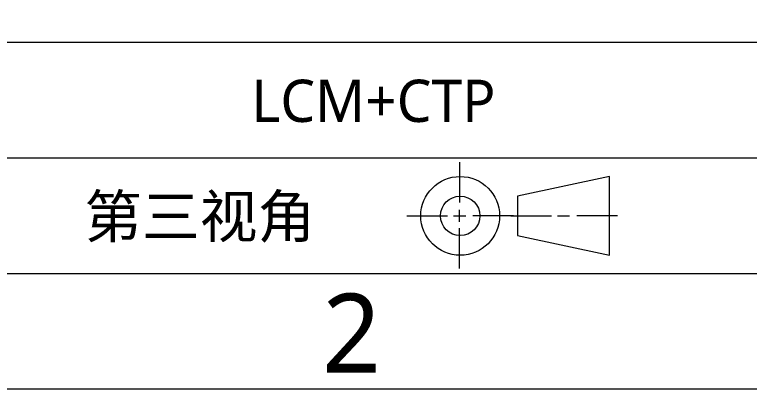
# Model space of a CAD drawing. Header units: inches. Extents: x 7170 to 7671, y -960 to -576.
# Drawn here: x 7547.8 to 7599.6, y -960.5 to -934.1 of the extents above; entities that cross this region are included whole.
import ezdxf
from ezdxf.enums import TextEntityAlignment as Align

# ---------------------------------------------------------------- set-up
doc = ezdxf.new("R2010")
doc.units = ezdxf.units.IN
doc.header["$MEASUREMENT"] = 0
doc.layers.add('TUKUANG', color=7, linetype='Continuous', lineweight=20)
doc.layers.add('VIEWE_TK', color=7, linetype='Continuous', lineweight=18)
doc.styles.add('VIEWE.KT', font='simkai.ttf')
doc.styles.add('WLYH', font='')
doc.styles.add('WLYH_TK', font='')
doc.styles.get('WLYH').set_extended_font_data('Microsoft YaHei')
doc.styles.get('WLYH_TK').set_extended_font_data('Microsoft YaHei')

# ---------------------------------------------------------------- blocks, each defined once
blk = doc.blocks.new('vidr')
at = {"lineweight": 9}
for p, q in [((553.021, 20.414), (553.021, 18.373)), ((553.021, 17.402), (553.021, 18.008)), ((550.369, 17.705), (552.41, 17.705)), ((552.718, 17.705), (553.324, 17.705)), ((555.73, 17.705), (553.689, 17.705)), ((555.59, 17.705), (557.631, 17.705)), ((557.939, 17.705), (558.545, 17.705)), ((560.951, 17.705), (558.91, 17.705)), ((553.021, 15.053), (553.021, 17.094))]:
    blk.add_line(p, q, dxfattribs=at)
at = {"layer": 'TUKUANG', "lineweight": 15, "ltscale": 0.13}
blk.add_lwpolyline([(560.553, 15.724), (560.553, 19.686), (555.931, 18.695), (555.931, 16.715)], close=True, dxfattribs=at)
for radius in [1.981, 0.99]:
    blk.add_circle((553.049, 17.705), radius, dxfattribs=at)
blk = doc.blocks.new('VIEWE_TUKUANG')
at = {"layer": 'VIEWE_TK'}
for p, q in [((5807.171, 5296.657), (5719.872, 5296.657)), ((5807.171, 5291.657), (5719.872, 5291.657))]:
    blk.add_line(p, q, dxfattribs=at)
for points in [[(5812.171, 5281.657), (5505.171, 5281.657), (5505.171, 5501.657), (5812.171, 5501.657)], [(5510.171, 5286.657), (5510.171, 5496.657), (5807.171, 5496.657), (5807.171, 5286.657)]]:
    blk.add_lwpolyline(points, close=True, dxfattribs=at)
at = {"layer": 'VIEWE_TK', "xscale": 0.8597612686628041, "yscale": 0.8597612686628041, "zscale": 0.8597612686628041}
blk.add_blockref('vidr', (5280.626, 5273.935), dxfattribs=at)
at = {"layer": 'VIEWE_TK'}
for s, height, style, p in [('第三视角 ', 1.8284, 'WLYH_TK', (5739.874, 5288.218)), ('2', 3.413, 'WLYH', (5750.152, 5282.383))]:
    blk.add_text(s, height=height, dxfattribs=dict(at, style=style)).set_placement(p)
for tag, style, p in [('MODUEL_NO.', 'WLYH_TK', (5752.369, 5299.132)), ('DRAWN', 'VIEWE.KT', (5788.072, 5299.111)), ('TITLE', 'WLYH_TK', (5752.369, 5294.132)), ('CHECKED', 'VIEWE.KT', (5788.072, 5294.111)), ('APPROVE', 'VIEWE.KT', (5788.072, 5289.111)), ('PAGE', 'VIEWE.KT', (5804.375, 5289.111))]:
    blk.add_attdef(tag, text='', height=1.828, dxfattribs=dict(at, style=style)).set_placement(p, align=Align.MIDDLE)

msp = doc.modelspace()

# ---------------------------------------------------------------- block references
at = {"layer": 'VIEWE_TK'}
ref = msp.add_blockref('VIEWE_TUKUANG', (-1801.882, -9568.335), dxfattribs=dict(at, xscale=1.629761181221284, yscale=1.629761181221141, zscale=1.629761181221208))
ref.add_attrib('TITLE', 'LCM+CTP', dxfattribs={"height": 2.9799, "style": 'WLYH_TK'}).set_placement((7573.105, -940.164), align=Align.MIDDLE)

doc.saveas('drawing.dxf')
